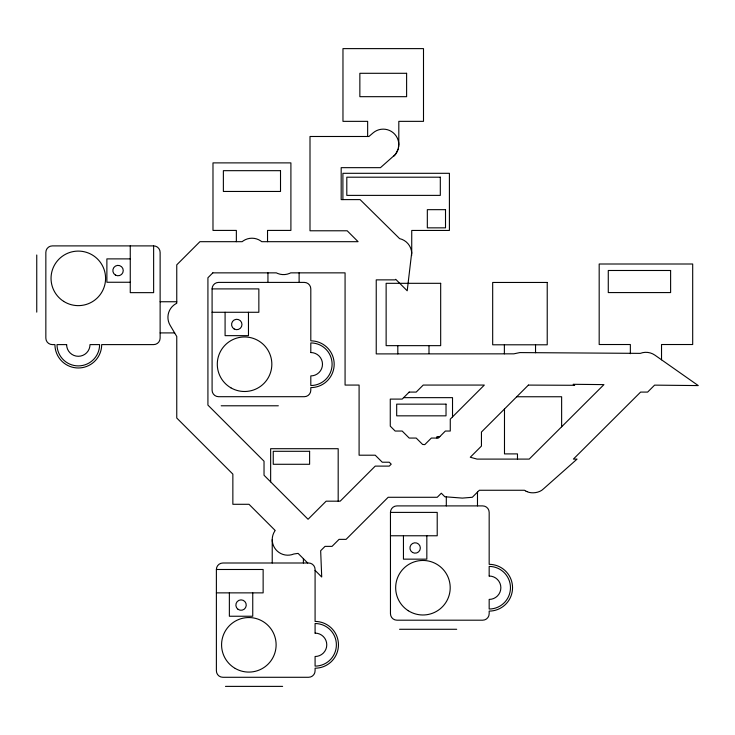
<?xml version="1.0" encoding="UTF-8"?>
<svg xmlns="http://www.w3.org/2000/svg" width="735" height="735" viewBox="0 0 735 735"><rect width="100%" height="100%" fill="white"/><g stroke="black" fill="none" stroke-linecap="round" stroke-linejoin="round"><path stroke-width="1.1" d="M272.226 539.637L272.226 563.001M398.756 146.081L398.655 146.844M398.793 145.319L398.82 121.349L423.498 121.349L423.498 48.62L342.969 48.62L342.969 121.349L367.647 121.349L367.647 136.489M411.692 254.797L411.637 255.56M411.729 254.034L411.738 230.45L449.407 230.45L449.407 173.304L342.905 173.304L342.905 199.608M398.545 147.597L398.379 148.341M398.186 149.086L397.947 149.811M397.69 150.528L397.378 151.226M397.056 151.915L396.679 152.586M396.284 153.238L395.843 153.863M395.384 154.479L394.888 155.057M394.373 155.618L393.813 156.142M527.372 491.779C531.506 493.7 539.352 493.066 543.395 488.94L577.067 459.099L573.374 459.099L640.608 392.086L647.636 392.086L654.591 385.131L698.25 385.581L654.894 355.143A15.582 15.582 0 0 0 640.304 353.37L519.792 352.589L513.838 353.838L376.237 353.902L376.237 279.87L395.164 279.87L395.724 279.309L407.208 290.803L411.701 252.711A15.582 15.582 0 0 0 399.61 238.627L360.095 199.608L341.178 199.608L341.178 167.663L380.454 167.663L395.503 154.341L398.241 148.92L398.811 144.382A15.582 15.582 0 0 0 373.077 132.906L368.906 136.489L310.005 136.489L310.005 230.781L347.186 230.781L358.101 241.686L261.752 241.686L260.64 240.86A15.582 15.582 0 0 0 243.322 240.814L242.137 241.686L199.911 241.686L176.758 264.848L176.758 303.289L175.555 303.923A15.582 15.582 0 0 0 170.107 325.274L176.758 336.492L176.758 418.022L232.857 474.121L232.857 504.293L249 504.293L275.202 530.495L274.844 530.982A15.582 15.582 0 0 0 293.798 554.006L298.098 553.391L307.708 563.001M153.633 245.894L52.332 245.894A6.496 6.496 0 0 0 45.846 252.39L45.846 338.109A6.496 6.496 0 0 0 52.332 344.605L54.932 344.605A23.373 23.373 0 0 0 78.314 367.978A23.373 23.373 0 0 0 101.687 344.605L153.633 344.605A6.496 6.496 0 0 0 160.129 338.109L160.129 252.39A6.496 6.496 0 0 0 153.633 245.894L153.633 292.649L130.26 292.649L130.26 245.894M130.26 258.885L106.878 258.885L106.878 282.258L130.26 282.258M212.093 288.901A6.496 6.496 0 0 1 218.589 282.405L304.308 282.405A6.496 6.496 0 0 1 310.804 288.901L310.804 340.847A23.373 23.373 0 0 1 334.177 364.229A23.373 23.373 0 0 1 310.804 387.602L310.804 390.202A6.496 6.496 0 0 1 304.308 396.698L218.589 396.698A6.496 6.496 0 0 1 212.093 390.202L212.093 288.901L258.849 288.901L258.849 312.274L212.093 312.274M160.129 301.745L176.758 301.745M160.129 332.909L174.636 332.909M516.733 396.753L561.632 396.753L561.632 426.796M403.625 397.653L452.521 397.653L452.521 416.883M221.189 405.784L278.335 405.784M439.806 436.618L436.939 436.618L436.939 438.06M525.69 491.008L524.459 490.263L479.321 490.263L472.311 497.283L462.361 498.1L444.85 496.759L441.312 493.213L437.242 497.283L388.154 497.283L346.075 539.361L339.055 539.361L332.045 546.371L325.035 546.371L320.662 550.736L321.719 577.012L315.085 570.378M390.46 512.396A6.496 6.496 0 0 1 396.955 505.9L482.674 505.9A6.496 6.496 0 0 1 489.17 512.396L489.17 564.342A23.373 23.373 0 0 1 512.543 587.724A23.373 23.373 0 0 1 489.17 611.097L489.17 613.697A6.496 6.496 0 0 1 482.674 620.193L396.955 620.193A6.496 6.496 0 0 1 390.46 613.697L390.46 512.396L437.215 512.396L437.215 535.769L390.46 535.769M216.384 569.487A6.496 6.496 0 0 1 222.87 563.001L308.59 563.001A6.496 6.496 0 0 1 315.085 569.487L315.085 621.442A23.373 23.373 0 0 1 338.458 644.816A23.373 23.373 0 0 1 315.085 668.198L315.085 670.789A6.496 6.496 0 0 1 308.59 677.284L222.87 677.284A6.496 6.496 0 0 1 216.384 670.789L216.384 569.487L263.139 569.487L263.139 592.869L216.384 592.869M399.555 629.279L456.701 629.279M225.47 686.38L282.617 686.38M525.984 491.145L527.068 491.669M661.528 359.801L661.528 344.522L692.692 344.522L692.692 264.003L599.181 264.003L599.181 344.522L630.354 344.522L630.354 353.719M535.539 344.798L535.539 352.754M517.477 459.099L517.477 453.899L504.486 453.899L504.486 409M504.375 344.798L504.375 353.829M477.484 492.11L477.484 505.9M446.31 496.878L446.31 505.9M428.992 345.652L428.992 353.507M426.833 535.769L426.833 559.151L403.451 559.151L403.451 535.769M397.819 345.652L397.819 353.902M338.183 501.178L338.183 448.699L270.645 448.699L270.645 481.857M303.399 558.683L303.399 563.001M299.117 272.86L299.117 282.405M267.944 272.86L267.944 282.405M267.531 241.686L267.531 230.413L290.904 230.413L290.904 162.885L212.985 162.885L212.985 230.413L236.358 230.413L236.358 241.686M252.748 592.869L252.748 616.242L229.366 616.242L229.366 592.869M248.467 312.274L248.467 335.656L225.085 335.656L225.085 312.274M36.75 254.99L36.75 312.136M212.819 272.86L207.922 277.756L207.922 405.104L264.03 461.212L264.03 475.242L308.057 519.268L326.147 501.178L340.176 501.178L375.236 466.109L389.265 466.109L391.213 464.162L389.265 462.214L382.255 462.214L375.236 455.204L359.093 455.204L359.093 385.066L345.073 385.066L345.073 272.86L290.683 272.86L289.636 273.365A15.582 15.582 0 0 1 277.711 273.484L276.342 272.86L212.819 272.86M409.193 392.086L402.174 399.096L390.267 399.096L390.267 426.144L395.164 431.041L402.174 431.041L409.193 438.06L416.203 438.06L422.607 444.454L424.793 444.611L431.344 438.06L438.363 438.06L445.373 431.041L450.27 431.041L450.27 419.134L484.337 385.066L423.213 385.066L416.203 392.086L409.193 392.086M528.391 385.094L481.443 432.042L481.443 446.071L470.271 457.243L477.024 459.099L529.218 459.099L603.949 384.616L573.162 384.304L574.669 385.287L528.391 385.094M406.611 73.298L359.856 73.298L359.856 96.68L406.611 96.68L406.611 73.298M280.513 170.676L223.376 170.676L223.376 191.458L280.513 191.458L280.513 170.676M440.311 177.199L346.801 177.199L346.801 195.381L440.311 195.381L440.311 177.199M445.511 209.668L427.329 209.668L427.329 227.85L445.511 227.85L445.511 209.668M670.614 270.489L608.277 270.489L608.277 292.576L670.614 292.576L670.614 270.489M547.226 282.46L492.68 282.46L492.68 344.798L547.226 344.798L547.226 282.46M440.678 283.315L386.132 283.315L386.132 345.652L440.678 345.652L440.678 283.315M66.619 344.605L57.008 344.605A21.297 21.297 0 0 0 78.314 365.901A21.297 21.297 0 0 0 99.611 344.605L90.001 344.605A11.687 11.687 0 0 1 78.314 356.291A11.687 11.687 0 0 1 66.619 344.605M446.026 404.149L396.679 404.149L396.679 415.835L446.026 415.835L446.026 404.149M309.61 451.299L273.245 451.299L273.245 464.281L309.61 464.281L309.61 451.299M489.17 576.029L489.17 566.419A21.297 21.297 0 0 1 510.467 587.724A21.297 21.297 0 0 1 489.17 609.021L489.17 599.411A11.687 11.687 0 0 0 500.857 587.724A11.687 11.687 0 0 0 489.17 576.029M315.085 633.129L315.085 623.519A21.297 21.297 0 0 1 336.382 644.816A21.297 21.297 0 0 1 315.085 666.121L315.085 656.502A11.687 11.687 0 0 0 326.772 644.816A11.687 11.687 0 0 0 315.085 633.129M310.804 352.543L310.804 342.923A21.297 21.297 0 0 1 332.101 364.229A21.297 21.297 0 0 1 310.804 385.526L310.804 375.916A11.687 11.687 0 0 0 322.49 364.229A11.687 11.687 0 0 0 310.804 352.543M238.03 609.297A5.191 5.191 0 0 0 246.225 605.585A5.191 5.191 0 0 0 238.912 600.348A5.191 5.191 0 0 0 238.03 609.297M235.209 668.437A27.278 27.278 0 0 0 276.121 644.816A27.278 27.278 0 0 0 235.209 621.194A27.278 27.278 0 0 0 235.209 668.437M412.546 552.481A5.191 5.191 0 0 0 420.337 547.979A5.191 5.191 0 0 0 412.546 543.477A5.191 5.191 0 0 0 412.546 552.481M408.274 610.721A27.278 27.278 0 0 0 450.178 588.91A27.278 27.278 0 0 0 410.341 563.534A27.278 27.278 0 0 0 408.274 610.721M234.18 328.986A5.191 5.191 0 0 0 241.971 324.484A5.191 5.191 0 0 0 234.18 319.982A5.191 5.191 0 0 0 234.18 328.986M230.928 387.85A27.278 27.278 0 0 0 271.84 364.229A27.278 27.278 0 0 0 230.928 340.608A27.278 27.278 0 0 0 230.928 387.85M115.45 275.074A5.191 5.191 0 0 0 123.25 270.572A5.191 5.191 0 0 0 115.45 266.07A5.191 5.191 0 0 0 115.45 275.074M63.66 301.368A27.278 27.278 0 0 0 105.555 279.557A27.278 27.278 0 0 0 65.718 254.172A27.278 27.278 0 0 0 63.66 301.368"/></g></svg>
